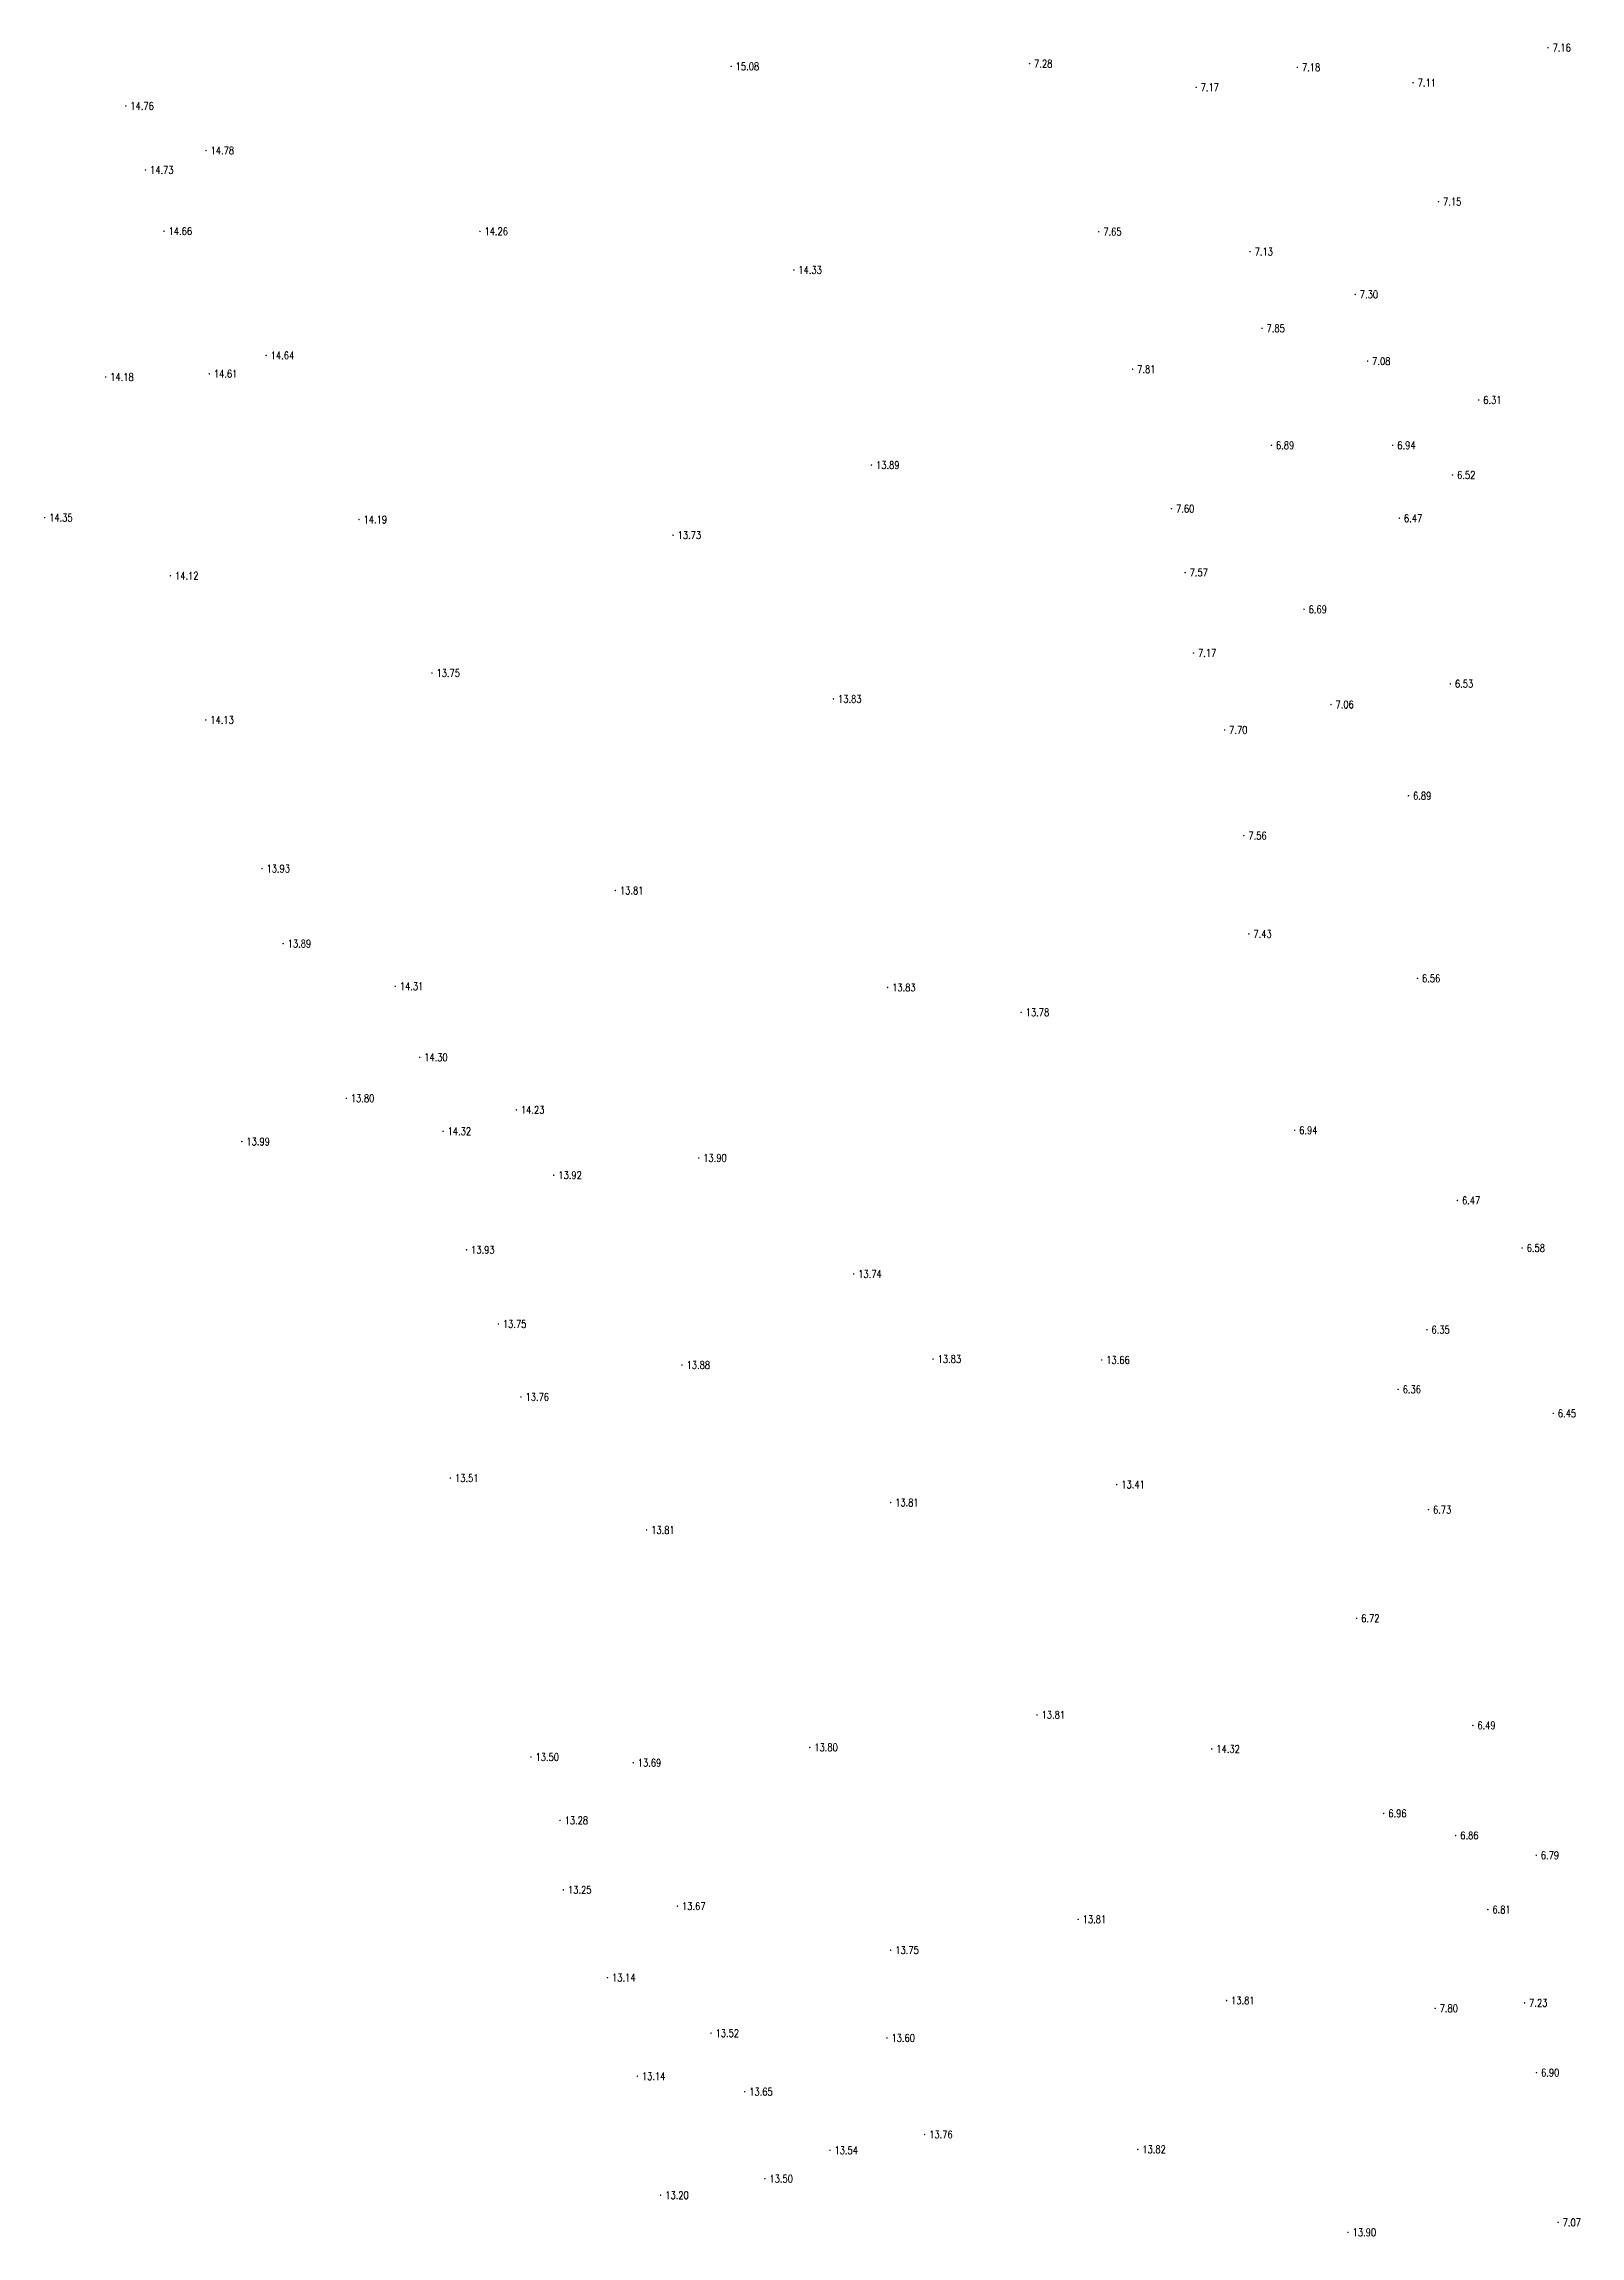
# Model space of a CAD drawing. Extents: x 476861 to 479475, y 2367369 to 2370541.
# Drawn here: x 477177.9 to 477379.8, y 2368201.1 to 2368489.2 of the extents above; entities that cross this region are included whole.
import ezdxf
from ezdxf.enums import TextEntityAlignment as Align

# ---------------------------------------------------------------- set-up
doc = ezdxf.new("R2010")
doc.units = 0
doc.header["$LTSCALE"] = 0.5
doc.layers.get('0').update_dxf_attribs({"linetype": 'CONTINUOUS'})
doc.layers.add('GCD', color=1, linetype='CONTINUOUS')
doc.styles.add('HZ', font='rs.shx', dxfattribs={"width": 0.8, "bigfont": 'hztxt.shx'})

# ---------------------------------------------------------------- blocks, each defined once
blk = doc.blocks.new('GC200')
at = {"linetype": 'Continuous', "const_width": 0.2, "flags": 128}
blk.add_lwpolyline([(-0.1, 0, 1), (0.1, 0, 1)], format="xyb", close=True, dxfattribs=at)

msp = doc.modelspace()

# ---------------------------------------------------------------- block references
at = {"layer": 'GCD', "linetype": 'Continuous'}
ref = msp.add_blockref('GC200', (477375.599, 2368488.697, 7.16), dxfattribs=dict(at, xscale=0.5, yscale=0.5, zscale=0.5))
ref.add_attrib('height', '7.16', dxfattribs={"linetype": 'Continuous', "height": 1, "style": 'HZ', "width": 0.8}).set_placement((477376.199, 2368488.697, 7.16), align=Align.MIDDLE_LEFT)
ref = msp.add_blockref('GC200', (477268.225, 2368486.237, 15.08), dxfattribs=dict(at, xscale=0.5, yscale=0.5, zscale=0.5))
ref.add_attrib('height', '15.08', dxfattribs={"linetype": 'Continuous', "height": 1, "style": 'HZ', "width": 0.8}).set_placement((477268.825, 2368486.237, 15.08), align=Align.MIDDLE_LEFT)
ref = msp.add_blockref('GC200', (477307.454, 2368486.603, 7.28), dxfattribs=dict(at, xscale=0.5, yscale=0.5, zscale=0.5))
ref.add_attrib('height', '7.28', dxfattribs={"linetype": 'Continuous', "height": 1, "style": 'HZ', "width": 0.8}).set_placement((477308.054, 2368486.603, 7.28), align=Align.MIDDLE_LEFT)
ref = msp.add_blockref('GC200', (477342.657, 2368486.107, 7.182), dxfattribs=dict(at, xscale=0.5, yscale=0.5, zscale=0.5))
ref.add_attrib('height', '7.18', dxfattribs={"linetype": 'Continuous', "height": 1, "style": 'HZ', "width": 0.8}).set_placement((477343.257, 2368486.107, 7.182), align=Align.MIDDLE_LEFT)
ref = msp.add_blockref('GC200', (477357.865, 2368484.083, 7.11), dxfattribs=dict(at, xscale=0.5, yscale=0.5, zscale=0.5))
ref.add_attrib('height', '7.11', dxfattribs={"linetype": 'Continuous', "height": 1, "style": 'HZ', "width": 0.8}).set_placement((477358.465, 2368484.083, 7.11), align=Align.MIDDLE_LEFT)
ref = msp.add_blockref('GC200', (477329.348, 2368483.492, 7.17), dxfattribs=dict(at, xscale=0.5, yscale=0.5, zscale=0.5))
ref.add_attrib('height', '7.17', dxfattribs={"linetype": 'Continuous', "height": 1, "style": 'HZ', "width": 0.8}).set_placement((477329.948, 2368483.492, 7.17), align=Align.MIDDLE_LEFT)
ref = msp.add_blockref('GC200', (477188.663, 2368481.029, 14.757), dxfattribs=dict(at, xscale=0.5, yscale=0.5, zscale=0.5))
ref.add_attrib('height', '14.76', dxfattribs={"linetype": 'Continuous', "height": 1, "style": 'HZ', "width": 0.8}).set_placement((477189.263, 2368481.029, 14.757), align=Align.MIDDLE_LEFT)
ref = msp.add_blockref('GC200', (477191.252, 2368472.626, 14.734), dxfattribs=dict(at, xscale=0.5, yscale=0.5, zscale=0.5))
ref.add_attrib('height', '14.73', dxfattribs={"linetype": 'Continuous', "height": 1, "style": 'HZ', "width": 0.8}).set_placement((477191.852, 2368472.626, 14.734), align=Align.MIDDLE_LEFT)
ref = msp.add_blockref('GC200', (477199.209, 2368475.185, 14.777), dxfattribs=dict(at, xscale=0.5, yscale=0.5, zscale=0.5))
ref.add_attrib('height', '14.78', dxfattribs={"linetype": 'Continuous', "height": 1, "style": 'HZ', "width": 0.8}).set_placement((477199.809, 2368475.185, 14.777), align=Align.MIDDLE_LEFT)
ref = msp.add_blockref('GC200', (477361.209, 2368468.463, 7.15), dxfattribs=dict(at, xscale=0.5, yscale=0.5, zscale=0.5))
ref.add_attrib('height', '7.15', dxfattribs={"linetype": 'Continuous', "height": 1, "style": 'HZ', "width": 0.8}).set_placement((477361.809, 2368468.463, 7.15), align=Align.MIDDLE_LEFT)
ref = msp.add_blockref('GC200', (477193.695, 2368464.588, 14.656), dxfattribs=dict(at, xscale=0.5, yscale=0.5, zscale=0.5))
ref.add_attrib('height', '14.66', dxfattribs={"linetype": 'Continuous', "height": 1, "style": 'HZ', "width": 0.8}).set_placement((477194.295, 2368464.588, 14.656), align=Align.MIDDLE_LEFT)
ref = msp.add_blockref('GC200', (477235.208, 2368464.557, 14.261), dxfattribs=dict(at, xscale=0.5, yscale=0.5, zscale=0.5))
ref.add_attrib('height', '14.26', dxfattribs={"linetype": 'Continuous', "height": 1, "style": 'HZ', "width": 0.8}).set_placement((477235.808, 2368464.557, 14.261), align=Align.MIDDLE_LEFT)
ref = msp.add_blockref('GC200', (477316.544, 2368464.51, 7.65), dxfattribs=dict(at, xscale=0.5, yscale=0.5, zscale=0.5))
ref.add_attrib('height', '7.65', dxfattribs={"linetype": 'Continuous', "height": 1, "style": 'HZ', "width": 0.8}).set_placement((477317.144, 2368464.51, 7.65), align=Align.MIDDLE_LEFT)
ref = msp.add_blockref('GC200', (477336.44, 2368461.898, 7.13), dxfattribs=dict(at, xscale=0.5, yscale=0.5, zscale=0.5))
ref.add_attrib('height', '7.13', dxfattribs={"linetype": 'Continuous', "height": 1, "style": 'HZ', "width": 0.8}).set_placement((477337.04, 2368461.898, 7.13), align=Align.MIDDLE_LEFT)
ref = msp.add_blockref('GC200', (477276.465, 2368459.488, 14.33), dxfattribs=dict(at, xscale=0.5, yscale=0.5, zscale=0.5))
ref.add_attrib('height', '14.33', dxfattribs={"linetype": 'Continuous', "height": 1, "style": 'HZ', "width": 0.8}).set_placement((477277.065, 2368459.488, 14.33), align=Align.MIDDLE_LEFT)
ref = msp.add_blockref('GC200', (477350.261, 2368456.274, 7.3), dxfattribs=dict(at, xscale=0.5, yscale=0.5, zscale=0.5))
ref.add_attrib('height', '7.30', dxfattribs={"linetype": 'Continuous', "height": 1, "style": 'HZ', "width": 0.8}).set_placement((477350.861, 2368456.274, 7.3), align=Align.MIDDLE_LEFT)
ref = msp.add_blockref('GC200', (477338.004, 2368451.809, 7.845), dxfattribs=dict(at, xscale=0.5, yscale=0.5, zscale=0.5))
ref.add_attrib('height', '7.85', dxfattribs={"linetype": 'Continuous', "height": 1, "style": 'HZ', "width": 0.8}).set_placement((477338.604, 2368451.809, 7.845), align=Align.MIDDLE_LEFT)
ref = msp.add_blockref('GC200', (477207.109, 2368448.252, 14.644), dxfattribs=dict(at, xscale=0.5, yscale=0.5, zscale=0.5))
ref.add_attrib('height', '14.64', dxfattribs={"linetype": 'Continuous', "height": 1, "style": 'HZ', "width": 0.8}).set_placement((477207.709, 2368448.252, 14.644), align=Align.MIDDLE_LEFT)
ref = msp.add_blockref('GC200', (477351.885, 2368447.504, 7.078), dxfattribs=dict(at, xscale=0.5, yscale=0.5, zscale=0.5))
ref.add_attrib('height', '7.08', dxfattribs={"linetype": 'Continuous', "height": 1, "style": 'HZ', "width": 0.8}).set_placement((477352.485, 2368447.504, 7.078), align=Align.MIDDLE_LEFT)
ref = msp.add_blockref('GC200', (477186.018, 2368445.42, 14.182), dxfattribs=dict(at, xscale=0.5, yscale=0.5, zscale=0.5))
ref.add_attrib('height', '14.18', dxfattribs={"linetype": 'Continuous', "height": 1, "style": 'HZ', "width": 0.8}).set_placement((477186.618, 2368445.42, 14.182), align=Align.MIDDLE_LEFT)
ref = msp.add_blockref('GC200', (477199.638, 2368445.848, 14.607), dxfattribs=dict(at, xscale=0.5, yscale=0.5, zscale=0.5))
ref.add_attrib('height', '14.61', dxfattribs={"linetype": 'Continuous', "height": 1, "style": 'HZ', "width": 0.8}).set_placement((477200.238, 2368445.848, 14.607), align=Align.MIDDLE_LEFT)
ref = msp.add_blockref('GC200', (477321.001, 2368446.448, 7.814), dxfattribs=dict(at, xscale=0.5, yscale=0.5, zscale=0.5))
ref.add_attrib('height', '7.81', dxfattribs={"linetype": 'Continuous', "height": 1, "style": 'HZ', "width": 0.8}).set_placement((477321.601, 2368446.448, 7.814), align=Align.MIDDLE_LEFT)
ref = msp.add_blockref('GC200', (477366.489, 2368442.399, 6.314), dxfattribs=dict(at, xscale=0.5, yscale=0.5, zscale=0.5))
ref.add_attrib('height', '6.31', dxfattribs={"linetype": 'Continuous', "height": 1, "style": 'HZ', "width": 0.8}).set_placement((477367.089, 2368442.399, 6.314), align=Align.MIDDLE_LEFT)
ref = msp.add_blockref('GC200', (477339.243, 2368436.447, 6.89), dxfattribs=dict(at, xscale=0.5, yscale=0.5, zscale=0.5))
ref.add_attrib('height', '6.89', dxfattribs={"linetype": 'Continuous', "height": 1, "style": 'HZ', "width": 0.8}).set_placement((477339.843, 2368436.447, 6.89), align=Align.MIDDLE_LEFT)
ref = msp.add_blockref('GC200', (477355.183, 2368436.451, 6.943), dxfattribs=dict(at, xscale=0.5, yscale=0.5, zscale=0.5))
ref.add_attrib('height', '6.94', dxfattribs={"linetype": 'Continuous', "height": 1, "style": 'HZ', "width": 0.8}).set_placement((477355.783, 2368436.451, 6.943), align=Align.MIDDLE_LEFT)
ref = msp.add_blockref('GC200', (477286.674, 2368433.846, 13.886), dxfattribs=dict(at, xscale=0.5, yscale=0.5, zscale=0.5))
ref.add_attrib('height', '13.89', dxfattribs={"linetype": 'Continuous', "height": 1, "style": 'HZ', "width": 0.8}).set_placement((477287.274, 2368433.846, 13.886), align=Align.MIDDLE_LEFT)
ref = msp.add_blockref('GC200', (477363.052, 2368432.545, 6.524), dxfattribs=dict(at, xscale=0.5, yscale=0.5, zscale=0.5))
ref.add_attrib('height', '6.52', dxfattribs={"linetype": 'Continuous', "height": 1, "style": 'HZ', "width": 0.8}).set_placement((477363.652, 2368432.545, 6.524), align=Align.MIDDLE_LEFT)
ref = msp.add_blockref('GC200', (477177.989, 2368426.945, 14.351), dxfattribs=dict(at, xscale=0.5, yscale=0.5, zscale=0.5))
ref.add_attrib('height', '14.35', dxfattribs={"linetype": 'Continuous', "height": 1, "style": 'HZ', "width": 0.8}).set_placement((477178.589, 2368426.945, 14.351), align=Align.MIDDLE_LEFT)
ref = msp.add_blockref('GC200', (477219.315, 2368426.693, 14.185), dxfattribs=dict(at, xscale=0.5, yscale=0.5, zscale=0.5))
ref.add_attrib('height', '14.19', dxfattribs={"linetype": 'Continuous', "height": 1, "style": 'HZ', "width": 0.8}).set_placement((477219.915, 2368426.693, 14.185), align=Align.MIDDLE_LEFT)
ref = msp.add_blockref('GC200', (477326.115, 2368428.121, 7.595), dxfattribs=dict(at, xscale=0.5, yscale=0.5, zscale=0.5))
ref.add_attrib('height', '7.60', dxfattribs={"linetype": 'Continuous', "height": 1, "style": 'HZ', "width": 0.8}).set_placement((477326.715, 2368428.121, 7.595), align=Align.MIDDLE_LEFT)
ref = msp.add_blockref('GC200', (477356.058, 2368426.867, 6.471), dxfattribs=dict(at, xscale=0.5, yscale=0.5, zscale=0.5))
ref.add_attrib('height', '6.47', dxfattribs={"linetype": 'Continuous', "height": 1, "style": 'HZ', "width": 0.8}).set_placement((477356.658, 2368426.867, 6.471), align=Align.MIDDLE_LEFT)
ref = msp.add_blockref('GC200', (477260.601, 2368424.64, 13.725), dxfattribs=dict(at, xscale=0.5, yscale=0.5, zscale=0.5))
ref.add_attrib('height', '13.73', dxfattribs={"linetype": 'Continuous', "height": 1, "style": 'HZ', "width": 0.8}).set_placement((477261.201, 2368424.64, 13.725), align=Align.MIDDLE_LEFT)
ref = msp.add_blockref('GC200', (477194.53, 2368419.308, 14.115), dxfattribs=dict(at, xscale=0.5, yscale=0.5, zscale=0.5))
ref.add_attrib('height', '14.12', dxfattribs={"linetype": 'Continuous', "height": 1, "style": 'HZ', "width": 0.8}).set_placement((477195.13, 2368419.308, 14.115), align=Align.MIDDLE_LEFT)
ref = msp.add_blockref('GC200', (477327.904, 2368419.733, 7.572), dxfattribs=dict(at, xscale=0.5, yscale=0.5, zscale=0.5))
ref.add_attrib('height', '7.57', dxfattribs={"linetype": 'Continuous', "height": 1, "style": 'HZ', "width": 0.8}).set_placement((477328.504, 2368419.733, 7.572), align=Align.MIDDLE_LEFT)
ref = msp.add_blockref('GC200', (477343.535, 2368414.901, 6.69), dxfattribs=dict(at, xscale=0.5, yscale=0.5, zscale=0.5))
ref.add_attrib('height', '6.69', dxfattribs={"linetype": 'Continuous', "height": 1, "style": 'HZ', "width": 0.8}).set_placement((477344.135, 2368414.901, 6.69), align=Align.MIDDLE_LEFT)
ref = msp.add_blockref('GC200', (477328.999, 2368409.162, 7.173), dxfattribs=dict(at, xscale=0.5, yscale=0.5, zscale=0.5))
ref.add_attrib('height', '7.17', dxfattribs={"linetype": 'Continuous', "height": 1, "style": 'HZ', "width": 0.8}).set_placement((477329.599, 2368409.162, 7.173), align=Align.MIDDLE_LEFT)
ref = msp.add_blockref('GC200', (477228.902, 2368406.525, 13.745), dxfattribs=dict(at, xscale=0.5, yscale=0.5, zscale=0.5))
ref.add_attrib('height', '13.75', dxfattribs={"linetype": 'Continuous', "height": 1, "style": 'HZ', "width": 0.8}).set_placement((477229.502, 2368406.525, 13.745), align=Align.MIDDLE_LEFT)
ref = msp.add_blockref('GC200', (477362.766, 2368405.113, 6.53), dxfattribs=dict(at, xscale=0.5, yscale=0.5, zscale=0.5))
ref.add_attrib('height', '6.53', dxfattribs={"linetype": 'Continuous', "height": 1, "style": 'HZ', "width": 0.8}).set_placement((477363.366, 2368405.113, 6.53), align=Align.MIDDLE_LEFT)
ref = msp.add_blockref('GC200', (477281.677, 2368403.126, 13.825), dxfattribs=dict(at, xscale=0.5, yscale=0.5, zscale=0.5))
ref.add_attrib('height', '13.83', dxfattribs={"linetype": 'Continuous', "height": 1, "style": 'HZ', "width": 0.8}).set_placement((477282.277, 2368403.126, 13.825), align=Align.MIDDLE_LEFT)
ref = msp.add_blockref('GC200', (477347.067, 2368402.388, 7.064), dxfattribs=dict(at, xscale=0.5, yscale=0.5, zscale=0.5))
ref.add_attrib('height', '7.06', dxfattribs={"linetype": 'Continuous', "height": 1, "style": 'HZ', "width": 0.8}).set_placement((477347.667, 2368402.388, 7.064), align=Align.MIDDLE_LEFT)
ref = msp.add_blockref('GC200', (477199.18, 2368400.369, 14.127), dxfattribs=dict(at, xscale=0.5, yscale=0.5, zscale=0.5))
ref.add_attrib('height', '14.13', dxfattribs={"linetype": 'Continuous', "height": 1, "style": 'HZ', "width": 0.8}).set_placement((477199.78, 2368400.369, 14.127), align=Align.MIDDLE_LEFT)
ref = msp.add_blockref('GC200', (477333.087, 2368399.051, 7.701), dxfattribs=dict(at, xscale=0.5, yscale=0.5, zscale=0.5))
ref.add_attrib('height', '7.70', dxfattribs={"linetype": 'Continuous', "height": 1, "style": 'HZ', "width": 0.8}).set_placement((477333.687, 2368399.051, 7.701), align=Align.MIDDLE_LEFT)
ref = msp.add_blockref('GC200', (477357.259, 2368390.397, 6.89), dxfattribs=dict(at, xscale=0.5, yscale=0.5, zscale=0.5))
ref.add_attrib('height', '6.89', dxfattribs={"linetype": 'Continuous', "height": 1, "style": 'HZ', "width": 0.8}).set_placement((477357.859, 2368390.397, 6.89), align=Align.MIDDLE_LEFT)
ref = msp.add_blockref('GC200', (477335.618, 2368385.166, 7.56), dxfattribs=dict(at, xscale=0.5, yscale=0.5, zscale=0.5))
ref.add_attrib('height', '7.56', dxfattribs={"linetype": 'Continuous', "height": 1, "style": 'HZ', "width": 0.8}).set_placement((477336.218, 2368385.166, 7.56), align=Align.MIDDLE_LEFT)
ref = msp.add_blockref('GC200', (477206.556, 2368380.835, 13.926), dxfattribs=dict(at, xscale=0.5, yscale=0.5, zscale=0.5))
ref.add_attrib('height', '13.93', dxfattribs={"linetype": 'Continuous', "height": 1, "style": 'HZ', "width": 0.8}).set_placement((477207.156, 2368380.835, 13.926), align=Align.MIDDLE_LEFT)
ref = msp.add_blockref('GC200', (477253.011, 2368377.949, 13.805), dxfattribs=dict(at, xscale=0.5, yscale=0.5, zscale=0.5))
ref.add_attrib('height', '13.81', dxfattribs={"linetype": 'Continuous', "height": 1, "style": 'HZ', "width": 0.8}).set_placement((477253.611, 2368377.949, 13.805), align=Align.MIDDLE_LEFT)
ref = msp.add_blockref('GC200', (477336.279, 2368372.251, 7.43), dxfattribs=dict(at, xscale=0.5, yscale=0.5, zscale=0.5))
ref.add_attrib('height', '7.43', dxfattribs={"linetype": 'Continuous', "height": 1, "style": 'HZ', "width": 0.8}).set_placement((477336.879, 2368372.251, 7.43), align=Align.MIDDLE_LEFT)
ref = msp.add_blockref('GC200', (477209.341, 2368370.98, 13.887), dxfattribs=dict(at, xscale=0.5, yscale=0.5, zscale=0.5))
ref.add_attrib('height', '13.89', dxfattribs={"linetype": 'Continuous', "height": 1, "style": 'HZ', "width": 0.8}).set_placement((477209.941, 2368370.98, 13.887), align=Align.MIDDLE_LEFT)
ref = msp.add_blockref('GC200', (477358.437, 2368366.418, 6.56), dxfattribs=dict(at, xscale=0.5, yscale=0.5, zscale=0.5))
ref.add_attrib('height', '6.56', dxfattribs={"linetype": 'Continuous', "height": 1, "style": 'HZ', "width": 0.8}).set_placement((477359.037, 2368366.418, 6.56), align=Align.MIDDLE_LEFT)
ref = msp.add_blockref('GC200', (477224.085, 2368365.369, 14.308), dxfattribs=dict(at, xscale=0.5, yscale=0.5, zscale=0.5))
ref.add_attrib('height', '14.31', dxfattribs={"linetype": 'Continuous', "height": 1, "style": 'HZ', "width": 0.8}).set_placement((477224.685, 2368365.369, 14.308), align=Align.MIDDLE_LEFT)
ref = msp.add_blockref('GC200', (477288.789, 2368365.211, 13.827), dxfattribs=dict(at, xscale=0.5, yscale=0.5, zscale=0.5))
ref.add_attrib('height', '13.83', dxfattribs={"linetype": 'Continuous', "height": 1, "style": 'HZ', "width": 0.8}).set_placement((477289.389, 2368365.211, 13.827), align=Align.MIDDLE_LEFT)
ref = msp.add_blockref('GC200', (477306.355, 2368361.947, 13.78), dxfattribs=dict(at, xscale=0.5, yscale=0.5, zscale=0.5))
ref.add_attrib('height', '13.78', dxfattribs={"linetype": 'Continuous', "height": 1, "style": 'HZ', "width": 0.8}).set_placement((477306.955, 2368361.947, 13.78), align=Align.MIDDLE_LEFT)
ref = msp.add_blockref('GC200', (477227.284, 2368356.031, 14.301), dxfattribs=dict(at, xscale=0.5, yscale=0.5, zscale=0.5))
ref.add_attrib('height', '14.30', dxfattribs={"linetype": 'Continuous', "height": 1, "style": 'HZ', "width": 0.8}).set_placement((477227.884, 2368356.031, 14.301), align=Align.MIDDLE_LEFT)
ref = msp.add_blockref('GC200', (477217.647, 2368350.655, 13.802), dxfattribs=dict(at, xscale=0.5, yscale=0.5, zscale=0.5))
ref.add_attrib('height', '13.80', dxfattribs={"linetype": 'Continuous', "height": 1, "style": 'HZ', "width": 0.8}).set_placement((477218.247, 2368350.655, 13.802), align=Align.MIDDLE_LEFT)
ref = msp.add_blockref('GC200', (477240.003, 2368349.135, 14.23), dxfattribs=dict(at, xscale=0.5, yscale=0.5, zscale=0.5))
ref.add_attrib('height', '14.23', dxfattribs={"linetype": 'Continuous', "height": 1, "style": 'HZ', "width": 0.8}).set_placement((477240.603, 2368349.135, 14.23), align=Align.MIDDLE_LEFT)
ref = msp.add_blockref('GC200', (477230.367, 2368346.314, 14.321), dxfattribs=dict(at, xscale=0.5, yscale=0.5, zscale=0.5))
ref.add_attrib('height', '14.32', dxfattribs={"linetype": 'Continuous', "height": 1, "style": 'HZ', "width": 0.8}).set_placement((477230.967, 2368346.314, 14.321), align=Align.MIDDLE_LEFT)
ref = msp.add_blockref('GC200', (477342.292, 2368346.45, 6.94), dxfattribs=dict(at, xscale=0.5, yscale=0.5, zscale=0.5))
ref.add_attrib('height', '6.94', dxfattribs={"linetype": 'Continuous', "height": 1, "style": 'HZ', "width": 0.8}).set_placement((477342.892, 2368346.45, 6.94), align=Align.MIDDLE_LEFT)
ref = msp.add_blockref('GC200', (477203.915, 2368344.97, 13.99), dxfattribs=dict(at, xscale=0.5, yscale=0.5, zscale=0.5))
ref.add_attrib('height', '13.99', dxfattribs={"linetype": 'Continuous', "height": 1, "style": 'HZ', "width": 0.8}).set_placement((477204.515, 2368344.97, 13.99), align=Align.MIDDLE_LEFT)
ref = msp.add_blockref('GC200', (477244.918, 2368340.549, 13.922), dxfattribs=dict(at, xscale=0.5, yscale=0.5, zscale=0.5))
ref.add_attrib('height', '13.92', dxfattribs={"linetype": 'Continuous', "height": 1, "style": 'HZ', "width": 0.8}).set_placement((477245.518, 2368340.549, 13.922), align=Align.MIDDLE_LEFT)
ref = msp.add_blockref('GC200', (477263.964, 2368342.815, 13.899), dxfattribs=dict(at, xscale=0.5, yscale=0.5, zscale=0.5))
ref.add_attrib('height', '13.90', dxfattribs={"linetype": 'Continuous', "height": 1, "style": 'HZ', "width": 0.8}).set_placement((477264.564, 2368342.815, 13.899), align=Align.MIDDLE_LEFT)
ref = msp.add_blockref('GC200', (477363.696, 2368337.226, 6.47), dxfattribs=dict(at, xscale=0.5, yscale=0.5, zscale=0.5))
ref.add_attrib('height', '6.47', dxfattribs={"linetype": 'Continuous', "height": 1, "style": 'HZ', "width": 0.8}).set_placement((477364.296, 2368337.226, 6.47), align=Align.MIDDLE_LEFT)
ref = msp.add_blockref('GC200', (477233.449, 2368330.743, 13.933), dxfattribs=dict(at, xscale=0.5, yscale=0.5, zscale=0.5))
ref.add_attrib('height', '13.93', dxfattribs={"linetype": 'Continuous', "height": 1, "style": 'HZ', "width": 0.8}).set_placement((477234.049, 2368330.743, 13.933), align=Align.MIDDLE_LEFT)
ref = msp.add_blockref('GC200', (477372.201, 2368330.99, 6.579), dxfattribs=dict(at, xscale=0.5, yscale=0.5, zscale=0.5))
ref.add_attrib('height', '6.58', dxfattribs={"linetype": 'Continuous', "height": 1, "style": 'HZ', "width": 0.8}).set_placement((477372.801, 2368330.99, 6.579), align=Align.MIDDLE_LEFT)
ref = msp.add_blockref('GC200', (477284.333, 2368327.571, 13.741), dxfattribs=dict(at, xscale=0.5, yscale=0.5, zscale=0.5))
ref.add_attrib('height', '13.74', dxfattribs={"linetype": 'Continuous', "height": 1, "style": 'HZ', "width": 0.8}).set_placement((477284.933, 2368327.571, 13.741), align=Align.MIDDLE_LEFT)
ref = msp.add_blockref('GC200', (477237.631, 2368321.004, 13.747), dxfattribs=dict(at, xscale=0.5, yscale=0.5, zscale=0.5))
ref.add_attrib('height', '13.75', dxfattribs={"linetype": 'Continuous', "height": 1, "style": 'HZ', "width": 0.8}).set_placement((477238.231, 2368321.004, 13.747), align=Align.MIDDLE_LEFT)
ref = msp.add_blockref('GC200', (477359.68, 2368320.242, 6.351), dxfattribs=dict(at, xscale=0.5, yscale=0.5, zscale=0.5))
ref.add_attrib('height', '6.35', dxfattribs={"linetype": 'Continuous', "height": 1, "style": 'HZ', "width": 0.8}).set_placement((477360.28, 2368320.242, 6.351), align=Align.MIDDLE_LEFT)
ref = msp.add_blockref('GC200', (477261.775, 2368315.609, 13.884), dxfattribs=dict(at, xscale=0.5, yscale=0.5, zscale=0.5))
ref.add_attrib('height', '13.88', dxfattribs={"linetype": 'Continuous', "height": 1, "style": 'HZ', "width": 0.8}).set_placement((477262.375, 2368315.609, 13.884), align=Align.MIDDLE_LEFT)
ref = msp.add_blockref('GC200', (477294.772, 2368316.387, 13.83), dxfattribs=dict(at, xscale=0.5, yscale=0.5, zscale=0.5))
ref.add_attrib('height', '13.83', dxfattribs={"linetype": 'Continuous', "height": 1, "style": 'HZ', "width": 0.8}).set_placement((477295.372, 2368316.387, 13.83), align=Align.MIDDLE_LEFT)
ref = msp.add_blockref('GC200', (477316.934, 2368316.271, 13.658), dxfattribs=dict(at, xscale=0.5, yscale=0.5, zscale=0.5))
ref.add_attrib('height', '13.66', dxfattribs={"linetype": 'Continuous', "height": 1, "style": 'HZ', "width": 0.8}).set_placement((477317.534, 2368316.271, 13.658), align=Align.MIDDLE_LEFT)
ref = msp.add_blockref('GC200', (477240.604, 2368311.414, 13.761), dxfattribs=dict(at, xscale=0.5, yscale=0.5, zscale=0.5))
ref.add_attrib('height', '13.76', dxfattribs={"linetype": 'Continuous', "height": 1, "style": 'HZ', "width": 0.8}).set_placement((477241.204, 2368311.414, 13.761), align=Align.MIDDLE_LEFT)
ref = msp.add_blockref('GC200', (477355.898, 2368312.408, 6.364), dxfattribs=dict(at, xscale=0.5, yscale=0.5, zscale=0.5))
ref.add_attrib('height', '6.36', dxfattribs={"linetype": 'Continuous', "height": 1, "style": 'HZ', "width": 0.8}).set_placement((477356.498, 2368312.408, 6.364), align=Align.MIDDLE_LEFT)
ref = msp.add_blockref('GC200', (477376.289, 2368309.251, 6.448), dxfattribs=dict(at, xscale=0.5, yscale=0.5, zscale=0.5))
ref.add_attrib('height', '6.45', dxfattribs={"linetype": 'Continuous', "height": 1, "style": 'HZ', "width": 0.8}).set_placement((477376.889, 2368309.251, 6.448), align=Align.MIDDLE_LEFT)
ref = msp.add_blockref('GC200', (477231.335, 2368300.744, 13.508), dxfattribs=dict(at, xscale=0.5, yscale=0.5, zscale=0.5))
ref.add_attrib('height', '13.51', dxfattribs={"linetype": 'Continuous', "height": 1, "style": 'HZ', "width": 0.8}).set_placement((477231.935, 2368300.744, 13.508), align=Align.MIDDLE_LEFT)
ref = msp.add_blockref('GC200', (477318.913, 2368299.901, 13.414), dxfattribs=dict(at, xscale=0.5, yscale=0.5, zscale=0.5))
ref.add_attrib('height', '13.41', dxfattribs={"linetype": 'Continuous', "height": 1, "style": 'HZ', "width": 0.8}).set_placement((477319.513, 2368299.901, 13.414), align=Align.MIDDLE_LEFT)
ref = msp.add_blockref('GC200', (477289.188, 2368297.537, 13.809), dxfattribs=dict(at, xscale=0.5, yscale=0.5, zscale=0.5))
ref.add_attrib('height', '13.81', dxfattribs={"linetype": 'Continuous', "height": 1, "style": 'HZ', "width": 0.8}).set_placement((477289.788, 2368297.537, 13.809), align=Align.MIDDLE_LEFT)
ref = msp.add_blockref('GC200', (477257.119, 2368293.935, 13.805), dxfattribs=dict(at, xscale=0.5, yscale=0.5, zscale=0.5))
ref.add_attrib('height', '13.81', dxfattribs={"linetype": 'Continuous', "height": 1, "style": 'HZ', "width": 0.8}).set_placement((477257.719, 2368293.935, 13.805), align=Align.MIDDLE_LEFT)
ref = msp.add_blockref('GC200', (477359.885, 2368296.602, 6.727), dxfattribs=dict(at, xscale=0.5, yscale=0.5, zscale=0.5))
ref.add_attrib('height', '6.73', dxfattribs={"linetype": 'Continuous', "height": 1, "style": 'HZ', "width": 0.8}).set_placement((477360.485, 2368296.602, 6.727), align=Align.MIDDLE_LEFT)
ref = msp.add_blockref('GC200', (477350.44, 2368282.328, 6.72), dxfattribs=dict(at, xscale=0.5, yscale=0.5, zscale=0.5))
ref.add_attrib('height', '6.72', dxfattribs={"linetype": 'Continuous', "height": 1, "style": 'HZ', "width": 0.8}).set_placement((477351.04, 2368282.328, 6.72), align=Align.MIDDLE_LEFT)
ref = msp.add_blockref('GC200', (477308.435, 2368269.641, 13.805), dxfattribs=dict(at, xscale=0.5, yscale=0.5, zscale=0.5))
ref.add_attrib('height', '13.81', dxfattribs={"linetype": 'Continuous', "height": 1, "style": 'HZ', "width": 0.8}).set_placement((477309.035, 2368269.641, 13.805), align=Align.MIDDLE_LEFT)
ref = msp.add_blockref('GC200', (477365.713, 2368268.251, 6.49), dxfattribs=dict(at, xscale=0.5, yscale=0.5, zscale=0.5))
ref.add_attrib('height', '6.49', dxfattribs={"linetype": 'Continuous', "height": 1, "style": 'HZ', "width": 0.8}).set_placement((477366.313, 2368268.251, 6.49), align=Align.MIDDLE_LEFT)
ref = msp.add_blockref('GC200', (477278.561, 2368265.361, 13.801), dxfattribs=dict(at, xscale=0.5, yscale=0.5, zscale=0.5))
ref.add_attrib('height', '13.80', dxfattribs={"linetype": 'Continuous', "height": 1, "style": 'HZ', "width": 0.8}).set_placement((477279.161, 2368265.361, 13.801), align=Align.MIDDLE_LEFT)
ref = msp.add_blockref('GC200', (477331.405, 2368265.165, 14.32), dxfattribs=dict(at, xscale=0.5, yscale=0.5, zscale=0.5))
ref.add_attrib('height', '14.32', dxfattribs={"linetype": 'Continuous', "height": 1, "style": 'HZ', "width": 0.8}).set_placement((477332.005, 2368265.165, 14.32), align=Align.MIDDLE_LEFT)
ref = msp.add_blockref('GC200', (477241.919, 2368264.095, 13.501), dxfattribs=dict(at, xscale=0.5, yscale=0.5, zscale=0.5))
ref.add_attrib('height', '13.50', dxfattribs={"linetype": 'Continuous', "height": 1, "style": 'HZ', "width": 0.8}).set_placement((477242.519, 2368264.095, 13.501), align=Align.MIDDLE_LEFT)
ref = msp.add_blockref('GC200', (477255.358, 2368263.341, 13.691), dxfattribs=dict(at, xscale=0.5, yscale=0.5, zscale=0.5))
ref.add_attrib('height', '13.69', dxfattribs={"linetype": 'Continuous', "height": 1, "style": 'HZ', "width": 0.8}).set_placement((477255.958, 2368263.341, 13.691), align=Align.MIDDLE_LEFT)
ref = msp.add_blockref('GC200', (477354.005, 2368256.689, 6.963), dxfattribs=dict(at, xscale=0.5, yscale=0.5, zscale=0.5))
ref.add_attrib('height', '6.96', dxfattribs={"linetype": 'Continuous', "height": 1, "style": 'HZ', "width": 0.8}).set_placement((477354.605, 2368256.689, 6.963), align=Align.MIDDLE_LEFT)
ref = msp.add_blockref('GC200', (477245.741, 2368255.773, 13.281), dxfattribs=dict(at, xscale=0.5, yscale=0.5, zscale=0.5))
ref.add_attrib('height', '13.28', dxfattribs={"linetype": 'Continuous', "height": 1, "style": 'HZ', "width": 0.8}).set_placement((477246.341, 2368255.773, 13.281), align=Align.MIDDLE_LEFT)
ref = msp.add_blockref('GC200', (477363.458, 2368253.79, 6.856), dxfattribs=dict(at, xscale=0.5, yscale=0.5, zscale=0.5))
ref.add_attrib('height', '6.86', dxfattribs={"linetype": 'Continuous', "height": 1, "style": 'HZ', "width": 0.8}).set_placement((477364.058, 2368253.79, 6.856), align=Align.MIDDLE_LEFT)
ref = msp.add_blockref('GC200', (477374.054, 2368251.192, 6.787), dxfattribs=dict(at, xscale=0.5, yscale=0.5, zscale=0.5))
ref.add_attrib('height', '6.79', dxfattribs={"linetype": 'Continuous', "height": 1, "style": 'HZ', "width": 0.8}).set_placement((477374.654, 2368251.192, 6.787), align=Align.MIDDLE_LEFT)
ref = msp.add_blockref('GC200', (477246.186, 2368246.646, 13.246), dxfattribs=dict(at, xscale=0.5, yscale=0.5, zscale=0.5))
ref.add_attrib('height', '13.25', dxfattribs={"linetype": 'Continuous', "height": 1, "style": 'HZ', "width": 0.8}).set_placement((477246.786, 2368246.646, 13.246), align=Align.MIDDLE_LEFT)
ref = msp.add_blockref('GC200', (477261.17, 2368244.502, 13.672), dxfattribs=dict(at, xscale=0.5, yscale=0.5, zscale=0.5))
ref.add_attrib('height', '13.67', dxfattribs={"linetype": 'Continuous', "height": 1, "style": 'HZ', "width": 0.8}).set_placement((477261.77, 2368244.502, 13.672), align=Align.MIDDLE_LEFT)
ref = msp.add_blockref('GC200', (477313.837, 2368242.781, 13.807), dxfattribs=dict(at, xscale=0.5, yscale=0.5, zscale=0.5))
ref.add_attrib('height', '13.81', dxfattribs={"linetype": 'Continuous', "height": 1, "style": 'HZ', "width": 0.8}).set_placement((477314.437, 2368242.781, 13.807), align=Align.MIDDLE_LEFT)
ref = msp.add_blockref('GC200', (477367.688, 2368244.06, 6.81), dxfattribs=dict(at, xscale=0.5, yscale=0.5, zscale=0.5))
ref.add_attrib('height', '6.81', dxfattribs={"linetype": 'Continuous', "height": 1, "style": 'HZ', "width": 0.8}).set_placement((477368.288, 2368244.06, 6.81), align=Align.MIDDLE_LEFT)
ref = msp.add_blockref('GC200', (477289.208, 2368238.725, 13.745), dxfattribs=dict(at, xscale=0.5, yscale=0.5, zscale=0.5))
ref.add_attrib('height', '13.75', dxfattribs={"linetype": 'Continuous', "height": 1, "style": 'HZ', "width": 0.8}).set_placement((477289.808, 2368238.725, 13.745), align=Align.MIDDLE_LEFT)
ref = msp.add_blockref('GC200', (477251.975, 2368235.117, 13.137), dxfattribs=dict(at, xscale=0.5, yscale=0.5, zscale=0.5))
ref.add_attrib('height', '13.14', dxfattribs={"linetype": 'Continuous', "height": 1, "style": 'HZ', "width": 0.8}).set_placement((477252.575, 2368235.117, 13.137), align=Align.MIDDLE_LEFT)
ref = msp.add_blockref('GC200', (477333.341, 2368232.107, 13.807), dxfattribs=dict(at, xscale=0.5, yscale=0.5, zscale=0.5))
ref.add_attrib('height', '13.81', dxfattribs={"linetype": 'Continuous', "height": 1, "style": 'HZ', "width": 0.8}).set_placement((477333.941, 2368232.107, 13.807), align=Align.MIDDLE_LEFT)
ref = msp.add_blockref('GC200', (477360.763, 2368231.074, 7.798), dxfattribs=dict(at, xscale=0.5, yscale=0.5, zscale=0.5))
ref.add_attrib('height', '7.80', dxfattribs={"linetype": 'Continuous', "height": 1, "style": 'HZ', "width": 0.8}).set_placement((477361.363, 2368231.074, 7.798), align=Align.MIDDLE_LEFT)
ref = msp.add_blockref('GC200', (477372.516, 2368231.797, 7.226), dxfattribs=dict(at, xscale=0.5, yscale=0.5, zscale=0.5))
ref.add_attrib('height', '7.23', dxfattribs={"linetype": 'Continuous', "height": 1, "style": 'HZ', "width": 0.8}).set_placement((477373.116, 2368231.797, 7.226), align=Align.MIDDLE_LEFT)
ref = msp.add_blockref('GC200', (477265.586, 2368227.81, 13.52), dxfattribs=dict(at, xscale=0.5, yscale=0.5, zscale=0.5))
ref.add_attrib('height', '13.52', dxfattribs={"linetype": 'Continuous', "height": 1, "style": 'HZ', "width": 0.8}).set_placement((477266.186, 2368227.81, 13.52), align=Align.MIDDLE_LEFT)
ref = msp.add_blockref('GC200', (477288.703, 2368227.188, 13.6), dxfattribs=dict(at, xscale=0.5, yscale=0.5, zscale=0.5))
ref.add_attrib('height', '13.60', dxfattribs={"linetype": 'Continuous', "height": 1, "style": 'HZ', "width": 0.8}).set_placement((477289.303, 2368227.188, 13.6), align=Align.MIDDLE_LEFT)
ref = msp.add_blockref('GC200', (477255.904, 2368222.162, 13.137), dxfattribs=dict(at, xscale=0.5, yscale=0.5, zscale=0.5))
ref.add_attrib('height', '13.14', dxfattribs={"linetype": 'Continuous', "height": 1, "style": 'HZ', "width": 0.8}).set_placement((477256.504, 2368222.162, 13.137), align=Align.MIDDLE_LEFT)
ref = msp.add_blockref('GC200', (477374.084, 2368222.633, 6.897), dxfattribs=dict(at, xscale=0.5, yscale=0.5, zscale=0.5))
ref.add_attrib('height', '6.90', dxfattribs={"linetype": 'Continuous', "height": 1, "style": 'HZ', "width": 0.8}).set_placement((477374.684, 2368222.633, 6.897), align=Align.MIDDLE_LEFT)
ref = msp.add_blockref('GC200', (477270.008, 2368220.119, 13.649), dxfattribs=dict(at, xscale=0.5, yscale=0.5, zscale=0.5))
ref.add_attrib('height', '13.65', dxfattribs={"linetype": 'Continuous', "height": 1, "style": 'HZ', "width": 0.8}).set_placement((477270.608, 2368220.119, 13.649), align=Align.MIDDLE_LEFT)
ref = msp.add_blockref('GC200', (477293.659, 2368214.5, 13.759), dxfattribs=dict(at, xscale=0.5, yscale=0.5, zscale=0.5))
ref.add_attrib('height', '13.76', dxfattribs={"linetype": 'Continuous', "height": 1, "style": 'HZ', "width": 0.8}).set_placement((477294.259, 2368214.5, 13.759), align=Align.MIDDLE_LEFT)
ref = msp.add_blockref('GC200', (477281.215, 2368212.427, 13.539), dxfattribs=dict(at, xscale=0.5, yscale=0.5, zscale=0.5))
ref.add_attrib('height', '13.54', dxfattribs={"linetype": 'Continuous', "height": 1, "style": 'HZ', "width": 0.8}).set_placement((477281.815, 2368212.427, 13.539), align=Align.MIDDLE_LEFT)
ref = msp.add_blockref('GC200', (477321.677, 2368212.541, 13.821), dxfattribs=dict(at, xscale=0.5, yscale=0.5, zscale=0.5))
ref.add_attrib('height', '13.82', dxfattribs={"linetype": 'Continuous', "height": 1, "style": 'HZ', "width": 0.8}).set_placement((477322.277, 2368212.541, 13.821), align=Align.MIDDLE_LEFT)
ref = msp.add_blockref('GC200', (477272.662, 2368208.69, 13.503), dxfattribs=dict(at, xscale=0.5, yscale=0.5, zscale=0.5))
ref.add_attrib('height', '13.50', dxfattribs={"linetype": 'Continuous', "height": 1, "style": 'HZ', "width": 0.8}).set_placement((477273.262, 2368208.69, 13.503), align=Align.MIDDLE_LEFT)
ref = msp.add_blockref('GC200', (477258.972, 2368206.526, 13.203), dxfattribs=dict(at, xscale=0.5, yscale=0.5, zscale=0.5))
ref.add_attrib('height', '13.20', dxfattribs={"linetype": 'Continuous', "height": 1, "style": 'HZ', "width": 0.8}).set_placement((477259.572, 2368206.526, 13.203), align=Align.MIDDLE_LEFT)
ref = msp.add_blockref('GC200', (477376.927, 2368202.944, 7.065), dxfattribs=dict(at, xscale=0.5, yscale=0.5, zscale=0.5))
ref.add_attrib('height', '7.07', dxfattribs={"linetype": 'Continuous', "height": 1, "style": 'HZ', "width": 0.8}).set_placement((477377.527, 2368202.944, 7.065), align=Align.MIDDLE_LEFT)
ref = msp.add_blockref('GC200', (477349.318, 2368201.645, 13.9), dxfattribs=dict(at, xscale=0.5, yscale=0.5, zscale=0.5))
ref.add_attrib('height', '13.90', dxfattribs={"linetype": 'Continuous', "height": 1, "style": 'HZ', "width": 0.8}).set_placement((477349.918, 2368201.645, 13.9), align=Align.MIDDLE_LEFT)

doc.saveas('drawing.dxf')
